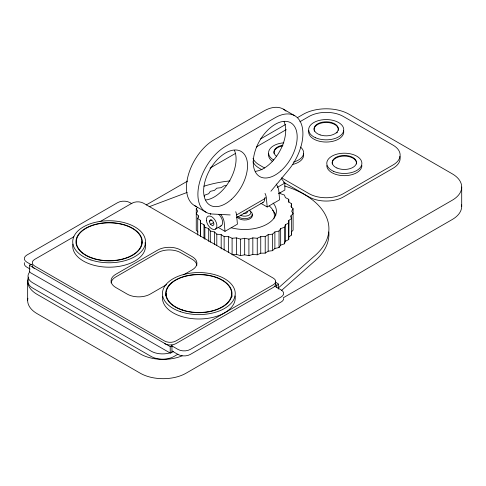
<?xml version="1.0" encoding="UTF-8"?>
<svg xmlns="http://www.w3.org/2000/svg" width="486" height="486" viewBox="0 0 486 486"><rect width="100%" height="100%" fill="white"/><g stroke="black" fill="none" stroke-linecap="round" stroke-linejoin="round"><path stroke-width="0.73" d="M197.292 207.565L196.259 208.719L197.693 211.167L196.259 213.609L198.41 215.875L197.729 218.427L200.53 220.444L200.627 236.554M200.627 223.025L203.986 224.726L204.861 227.26L208.688 228.602L210.31 231.008L214.478 231.944L216.799 234.149L221.185 234.659L224.137 236.597L228.608 236.658L232.095 238.268L232.095 254.804L236.518 254.415L240.442 255.654L244.677 254.828L248.911 255.654L252.835 254.415L257.252 254.804L260.745 253.188L265.216 253.133L268.169 251.189L272.555 250.685L274.876 248.48L279.043 247.544L280.665 245.138L284.486 243.796L285.361 241.263L288.72 239.562L288.824 220.444L291.618 218.427L290.944 215.875L293.094 213.609L291.655 211.167L293.094 208.719L290.944 206.459L291.618 203.901L288.824 201.89L288.72 199.309L285.361 197.602L284.486 195.074L280.665 193.732L279.912 192.523M288.72 239.562L288.824 220.444M288.72 223.025L285.361 224.726L284.486 227.26L284.486 243.796M204.369 196.344L204.861 195.074L208.688 193.732L210.31 191.326L214.478 190.391L216.799 188.179L221.185 187.675L224.137 185.737L226.385 185.676M284.486 227.26L280.665 228.602L279.043 231.008L279.043 247.544M209.259 221.361L210.45 219.666L212.838 221.045L214.034 224.119L212.838 225.814L210.45 224.441L209.259 221.361L211.805 219.891M265.678 197.559L264.724 198.713L236.737 214.867M270.927 191.229L289.067 169.353A39.153 22.605 -60 0 0 301.964 125.947A39.153 22.605 -60 0 0 275.222 117.691L225.583 146.353A39.153 22.605 -60 0 0 198.841 185.482A39.153 22.605 -60 0 0 211.738 213.992L230.182 214.94M279.043 231.008L274.876 231.944L272.555 234.149L268.169 234.659L265.216 236.597L260.745 236.658L257.252 238.268L252.835 237.879L248.911 239.118L244.677 238.292L240.442 239.118L236.518 237.879L232.095 238.268M291.314 232.041L293.094 230.145L293.094 208.719M278.077 288.222L313.683 256.699A84.242 48.636 0 0 0 284.656 185.992M281.467 290.513L313.683 261.99A84.242 48.636 0 0 0 328.84 231.974M291.618 218.427L291.618 234.963L288.824 236.98M73.866 236.767L34.658 259.403A8.098 4.678 0 0 0 34.658 266.018L164.487 340.972A8.098 4.678 0 0 0 175.944 340.972L273.314 284.753A8.098 4.678 0 0 0 273.314 278.144L143.485 203.184A8.098 4.678 0 0 0 132.028 203.184L100.007 221.671M146.231 204.952L187.632 181.053M209.97 168.15L235.601 153.351M260.575 138.935L285.543 124.519M297.377 117.691L303.288 114.277A32.398 18.705 0 0 1 349.112 114.277L452.211 173.8A32.398 18.705 0 0 1 452.211 200.256L283.32 297.76M286.157 129.677L259.378 145.138A24.3 14.027 0 0 0 256.353 147.264M299.874 121.761L309.017 116.482A24.3 14.027 0 0 1 343.383 116.482L393.022 145.138A24.3 14.027 0 0 1 393.022 164.979L343.383 193.641A24.3 14.027 0 0 1 309.017 193.641L281.582 177.803M210.45 224.441L213.633 222.6M277.227 187.438L284.863 183.028L281.364 178.678M215.359 229.173L221.087 225.862M236.36 217.825L263.048 202.419M278.502 193.701L284.863 190.032L284.863 183.028M218.007 227.296L225.012 231.336L237.423 224.174L236.597 215.164A9.72 5.613 60 0 0 235.734 211.738M260.842 203.306L267.203 206.975L279.614 199.813L278.794 190.804A9.72 5.613 60 0 0 276.163 184.03M166.577 284.65L150.168 294.127A16.202 9.356 0 0 1 127.259 294.127L115.802 287.512A16.202 9.356 0 0 1 115.802 274.286L157.804 250.035A16.202 9.356 0 0 1 180.713 250.035L192.17 256.644A16.202 9.356 0 0 1 192.17 269.876L183.641 274.803M177.961 354.185L174.031 356.451A16.202 9.356 0 0 1 151.122 356.451L32.75 288.107A16.202 9.356 0 0 1 28.316 279.669M149.178 206.726L187.201 192.407M275.799 284.863L276.753 285.094A2.023 1.166 0 0 0 278.484 284.091L275.459 282.026M32.179 264.584L31.219 264.354A2.023 1.166 0 0 0 29.488 265.356L29.488 271.796L29.883 272.342L170.215 353.036A2.023 1.166 0 0 0 171.947 352.04L171.947 345.601L171.552 345.048M171.947 345.601A2.023 1.166 0 0 1 170.215 346.603L29.488 265.356M283.344 109.137L294.802 115.753M264.603 167.998L259.378 164.979A24.3 14.027 0 0 1 252.987 158.466M261.99 169.796L259.378 168.29A24.3 14.027 0 0 1 252.987 161.777M283.545 182.238L309.017 196.945A24.3 14.027 0 0 0 343.383 196.945L393.022 168.29A24.3 14.027 0 0 0 399.875 156.304M194.552 205.608L206.009 212.224M131.9 203.749L129.932 202.613A8.639 4.988 0 0 0 117.709 202.613L26.833 255.083A8.639 4.988 0 0 0 26.833 262.136L31.432 264.791M274.566 286.12L281.139 289.911A8.639 4.988 0 0 1 281.139 296.97L190.263 349.44A8.639 4.988 0 0 1 178.04 349.44L172.123 346.02M30.12 269.062L26.833 267.16A8.639 4.988 0 0 1 24.464 262.665M172.123 351.05L178.04 354.464A8.639 4.988 0 0 0 190.263 354.464L281.139 301.994A8.639 4.988 0 0 0 283.672 298.471M198.039 232.041L196.259 230.145L196.259 208.719M291.333 233.675L291.618 234.963M267.203 206.975L266.383 197.972A9.72 5.613 60 0 0 265.022 193.392M225.012 231.336L224.186 222.333A9.72 5.613 60 0 0 220.808 214.545M461.7 187.025L461.7 206.319M291.618 203.901L291.618 207.662M290.944 215.875L290.944 217.382M288.72 199.309L288.72 202.316M285.361 224.726L285.361 241.263M280.665 228.602L280.665 245.138M278.484 284.091L278.484 289.103M276.753 285.094L276.753 287.238M274.876 231.944L274.876 248.48M272.555 234.149L272.555 250.685M268.169 234.659L268.169 251.189M265.216 236.597L265.216 253.133M260.745 236.658L260.745 253.188M257.252 238.268L257.252 254.804M252.835 237.879L252.835 254.415M248.911 239.118L248.911 255.654M244.677 238.292L244.677 254.828M240.442 239.118L240.442 255.654M236.518 237.879L236.518 254.415M228.608 236.658L228.608 252.441M224.137 236.597L224.137 250.126M221.185 234.659L221.185 248.935M216.799 234.149L216.799 245.424M214.478 231.944L214.478 244.719M210.31 231.008L210.31 242.283M208.688 228.602L208.688 241.378M204.861 227.26L204.861 239.288M203.986 224.726L203.986 238.255M200.53 220.444L200.53 236.226M198.41 215.875L198.41 217.382M197.729 218.427L197.729 234.963M170.215 346.603L170.215 353.036M27.653 281.163L27.653 300.451M27.878 298.252A32.398 18.705 0 0 0 37.143 313.683L140.241 373.205A32.398 18.705 0 0 0 186.059 373.205L452.211 219.544A32.398 18.705 0 0 0 461.603 204.849M182.195 355.819A32.398 18.705 0 0 1 140.241 353.911L37.143 294.388A32.398 18.705 0 0 1 28.431 277.081M332.29 164.025A12.15 7.017 0 0 1 344.337 156.091A12.15 7.017 0 0 1 356.384 164.025M361.888 165.532A17.551 10.133 0 0 1 344.337 175.665A17.551 10.133 0 0 1 326.786 165.532M274.061 153.552A12.15 7.017 0 0 1 282.451 145.946M303.507 153.74A17.551 10.133 0 0 1 292.821 164.42M272.184 161.231A17.551 10.133 0 0 1 268.703 153.74M300.482 147.045A17.551 10.133 0 0 1 293.52 162.038M273.697 160.022A17.551 10.133 0 0 1 269.487 149.597A17.551 10.133 0 0 1 283.818 142.811M276.467 156.243A12.15 7.017 0 0 1 282.961 145.199M314.047 129.489A12.15 7.017 0 0 1 326.993 122.484A12.15 7.017 0 0 1 338.244 130.4M337.424 132.174A12.15 7.017 0 0 1 336.725 132.994M314.466 131.305A12.15 7.017 0 0 1 314.156 130.4M343.602 130.588A17.551 10.133 0 0 1 326.197 142.046A17.551 10.133 0 0 1 308.798 130.588M218.73 214.362A7.424 4.289 60 0 1 222.521 221.221A7.424 4.289 60 0 1 220.571 226.087M264.676 197.82A8.098 4.678 60 0 1 262.483 202.662M196.332 206.465A39.153 22.605 -60 0 1 188.112 175.792A39.153 22.605 -60 0 1 214.126 139.737L263.77 111.075A39.153 22.605 -60 0 1 285.975 111.136M284.055 121.628A31.049 17.927 -60 0 1 279.292 152.009A31.049 17.927 -60 0 1 255.363 171.321M234.41 150.289A31.049 17.927 -60 0 1 229.653 180.664A31.049 17.927 -60 0 1 205.724 199.977M252.106 214.423A7.697 4.441 0 0 1 246.669 219.866A7.697 4.441 0 0 1 237.241 216.726M250.114 211.112A7.697 4.441 0 0 1 249.361 217.777A7.697 4.441 0 0 1 238.012 216.477M249.069 210.061A6.209 3.584 0 0 1 249.069 215.134A6.209 3.584 0 0 1 240.284 215.134M247.016 211.161A2.697 1.561 0 0 1 246.584 213.038A2.697 1.561 0 0 1 243.328 213.287M269.372 206.046A29.701 17.15 0 0 1 273.976 218.372M210.56 214.466A9.72 5.613 60 0 1 210.736 213.548M273.132 203.063A31.724 18.316 0 0 1 267.294 224.01A31.724 18.316 0 0 1 231.111 227.727M272.652 210.25A31.724 18.316 0 0 1 275.793 215.31M34.658 268.661A8.098 4.678 0 0 1 32.289 265.356M275.532 283.18A8.098 4.678 0 0 1 273.314 287.402L175.944 343.62A8.098 4.678 0 0 1 164.487 343.62M196.879 265.295A16.202 9.356 0 0 0 192.17 259.293L180.713 252.677A16.202 9.356 0 0 0 157.804 252.677L115.802 276.929A16.202 9.356 0 0 0 111.094 282.931M29.488 271.796A2.023 1.166 0 0 1 29.883 271.243M29.239 272.622A16.202 9.356 0 0 0 32.75 282.816L151.122 351.159A16.202 9.356 0 0 0 170.908 352.569M173.459 351.475A16.202 9.356 0 0 1 171.576 352.32M203.974 186.217A84.242 48.636 0 0 1 230.048 180.907M235.078 295.925A36.395 21.013 0 0 1 199.448 318.992A36.395 21.013 0 0 1 162.537 296.606M165.854 295.555A33.157 19.142 0 0 1 166.334 293.696M231.852 295.555A33.157 19.142 0 0 1 231.992 296.806M145.028 242.751A36.395 21.013 0 0 1 110.31 267.179A36.395 21.013 0 0 1 72.9 244.118M76.247 243.128A33.157 19.142 0 0 1 76.6 241.888M141.639 241.888A33.157 19.142 0 0 1 141.991 243.128M333.651 171.364A17.551 10.133 0 0 0 361.736 164.651A17.551 10.133 0 0 0 337.624 153.965A17.551 10.133 0 0 0 333.651 171.364M336.944 168.01A12.15 7.017 0 0 0 356.384 163.363A12.15 7.017 0 0 0 339.69 155.963A12.15 7.017 0 0 0 336.944 168.01M315.517 137.745A17.551 10.133 0 0 0 343.602 131.032A17.551 10.133 0 0 0 319.484 120.346A17.551 10.133 0 0 0 315.517 137.745M320.122 134.901A12.15 7.017 0 0 0 338.353 128.826A12.15 7.017 0 0 0 320.122 122.751A12.15 7.017 0 0 0 320.122 134.901M206.441 220.529A7.424 4.289 60 0 0 214.842 229.398A7.424 4.289 60 0 0 213.652 218.299A7.424 4.289 60 0 0 206.441 220.529M280.908 170.865A31.049 17.927 -60 0 0 290.75 122.77A31.049 17.927 -60 0 0 254.014 155.338A31.049 17.927 -60 0 0 280.908 170.865M231.263 199.527A31.049 17.927 -60 0 0 241.111 151.425A31.049 17.927 -60 0 0 204.375 184A31.049 17.927 -60 0 0 231.263 199.527M182.475 309.947A32.75 18.911 0 0 0 231.603 293.574A32.75 18.911 0 0 0 182.475 277.196A32.75 18.911 0 0 0 182.475 309.947M180.652 311.769A36.395 21.013 0 0 0 235.248 293.574A36.395 21.013 0 0 0 180.652 275.374A36.395 21.013 0 0 0 180.652 311.769M182.274 310.153A33.157 19.142 0 0 0 232.01 293.574A33.157 19.142 0 0 0 182.274 276.996A33.157 19.142 0 0 0 182.274 310.153M92.741 258.139A32.75 18.911 0 0 0 141.869 241.767A32.75 18.911 0 0 0 92.741 225.389A32.75 18.911 0 0 0 92.741 258.139M90.918 259.961A36.395 21.013 0 0 0 145.514 241.767A36.395 21.013 0 0 0 90.918 223.566A36.395 21.013 0 0 0 90.918 259.961M92.54 258.345A33.157 19.142 0 0 0 142.276 241.767A33.157 19.142 0 0 0 92.54 225.188A33.157 19.142 0 0 0 92.54 258.345"/></g></svg>
